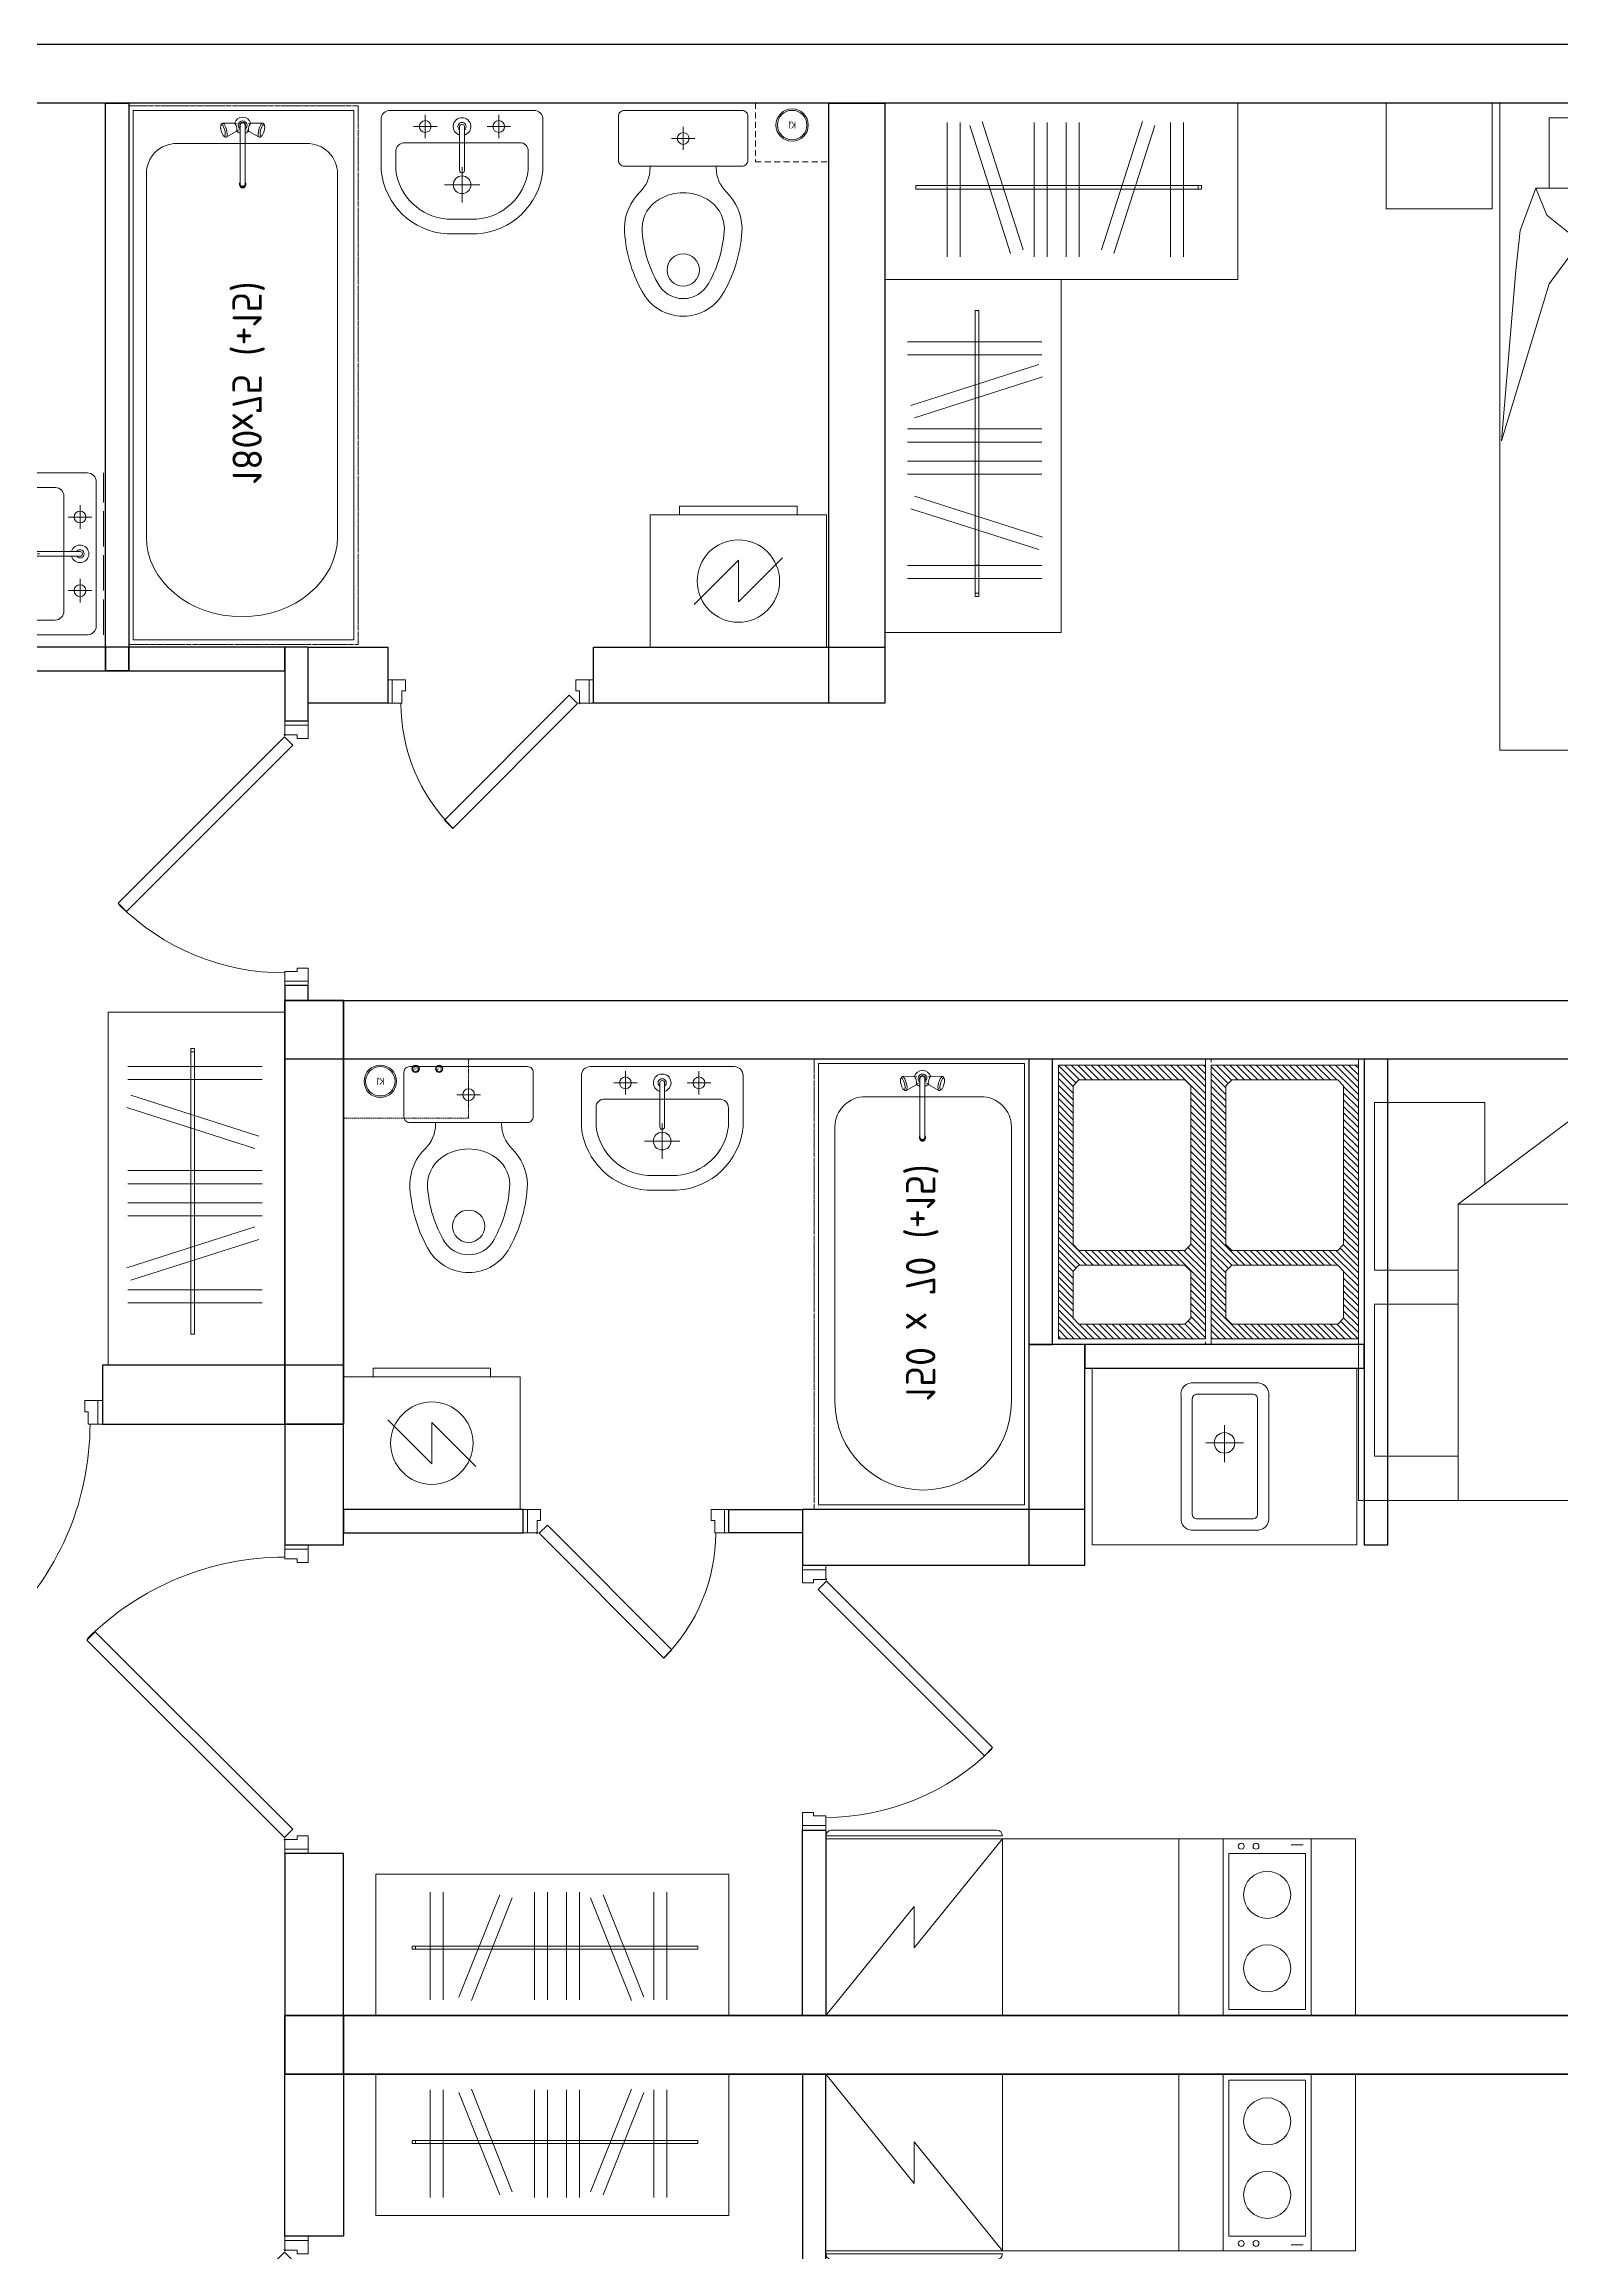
# Model space of a CAD drawing. Header units: millimetres. Extents: x 0 to 145404, y 0 to 194550.
# Drawn here: x 84907 to 90064, y 131543 to 139046 of the extents above; entities that cross this region are included whole.
import ezdxf
from ezdxf.enums import TextEntityAlignment as Align

# ---------------------------------------------------------------- set-up
doc = ezdxf.new("R2010")
doc.units = ezdxf.units.MM
for name, pattern in [('200_ШТРИХ', [320, 200, -120]), ('ACAD_ISO02W100', [15, 12, -3]), ('DASHED', [7, 5, -2, 0]), ('ГОСТ 2.303 5', [24, 20, -1.5, 1, -1.5])]:
    doc.linetypes.add(name, pattern=pattern)
for name, color, linetype, lineweight in [('АР - Вентблок', 36, 'Continuous', 9), ('АР - ВК', 126, 'Continuous', 13), ('АР - Двери', 126, 'Continuous', 9), ('АР - Монолит', 56, 'Continuous', 30), ('АР - Обор. - Холодильник', 42, 'Continuous', 9), ('АР - Оборуд', 252, 'Continuous', 0), ('АР - Перегородки 190', 54, 'Continuous', 30), ('АР - Перегородки 80', 32, 'Continuous', 30), ('АР - Сантехника', 150, 'Continuous', 9)]:
    doc.layers.add(name, color=color, linetype=linetype, lineweight=lineweight)
doc.layers.add('АР - мебель', color=7, linetype='Continuous', lineweight=9, true_color=0x787878)
doc.styles.add('GOST 2.304', font='CS_Gost2304.shx', dxfattribs={"oblique": 15})
doc.styles.add('GOST-2.304_Type-B', font='GOST Common.ttf')
doc.styles.add('ГОСТ 2.304', font='CS_Gost2304.shx')

# ---------------------------------------------------------------- blocks, each defined once
blk = doc.blocks.new('Квартира 2К 6450 тип 8 перекидная')
at = {"layer": 'АР - Монолит', "elevation": 0}
blk.add_lwpolyline([(-6550, -4690), (-6550, -4490), (7980, -4490), (7980, -4690)], close=True, dxfattribs=at)
blk = doc.blocks.new('V_Section_1')
blk.add_blockref('Квартира 2К 6450 тип 8 перекидная', (6950, -36960, 0))
blk = doc.blocks.new('Ш03 600х1200')
for p, q in [((0, 600), (-1200, 600)), ((-1200, 0), (-1200, 600)), ((0, 0), (0, 600)), ((-988.5, 66), (-988.5, 522.9)), ((-944.2, 66), (-944.2, 522.9)), ((-911.1, 76.8), (-772.2, 512)), ((-868.9, 63.3), (-730, 498.6)), ((-692.1, 66), (-692.1, 522.9)), ((-647.8, 66), (-647.8, 522.9)), ((-583, 66), (-583, 522.9)), ((-538.7, 66), (-538.7, 522.9)), ((-324.4, 63.3), (-463.3, 498.6)), ((-282.2, 76.8), (-421.1, 512)), ((-228.6, 66), (-228.6, 522.9)), ((-184.3, 66), (-184.3, 522.9)), ((-123, 293.3), (-1094.4, 293.3)), ((-1094.4, 293.3), (-1094.4, 280.4)), ((-1094.4, 280.4), (-123, 280.4)), ((-134.5, 293.3), (-228.9, 293.3)), ((-228.9, 293.3), (-228.9, 280.4)), ((-228.9, 280.4), (-134.5, 280.4)), ((-134.5, 280.4), (-134.5, 293.3)), ((-123, 280.4), (-123, 293.3)), ((0, 0), (-1200, 0))]:
    blk.add_line(p, q)
blk = doc.blocks.new('*U218')
at = {"ltscale": 100}
for p, q in [((-1035, 37.5), (-1035, -42.5)), ((-1002, 37.5), (-1035, 37.5)), ((-1002, -4.5), (-1002, 37.5)), ((-48, -4.5), (-48, 35.5)), ((-46, 37.5), (-15, 37.5)), ((-15, 37.5), (-15, -42.5)), ((-1035, -42.5), (-990, -42.5)), ((-990, -4.5), (-1002, -4.5)), ((-990, -42.5), (-990, -4.5)), ((-60, -42.5), (-60, -4.5)), ((-60, -4.5), (-48, -4.5)), ((-15, -42.5), (-60, -42.5))]:
    blk.add_line(p, q, dxfattribs=at)
for points in [[(-54.4, 38.9), (-82.7, 10.6), (-754, 682), (-725.8, 710.3)], [(-1035, -42.5), (-1050, -42.5), (-1050, 37.5), (-1035, 37.5)], [(-15, -42.5), (0, -42.5), (0, 37.5), (-15, 37.5)]]:
    blk.add_lwpolyline(points, close=True, dxfattribs=at)
blk.add_circle((-48, 37.5), 2, dxfattribs=at)
blk.add_arc((-57.9, 37.5), 950, 135.13505, 180, dxfattribs=at)
blk = doc.blocks.new('холодильник')
at = {"layer": 'АР - Обор. - Холодильник'}
for p, q in [((0, 300), (0, -300)), ((600, 300), (0, 300)), ((600, -300), (600, 300)), ((610, 300), (610, -300)), ((610, 300), (610, 300)), ((630, -280), (630, 280)), ((0, -300), (600, -300)), ((610, -300), (610, -300))]:
    blk.add_line(p, q, dxfattribs=at)
blk.add_lwpolyline([(600, 300), (229.3, 0), (370.7, 0), (0, -300)], dxfattribs=at)
for centre, start, end in [((610, 280), 0, 90), ((610, -280), 270, 0)]:
    blk.add_arc(centre, 20, start, end, dxfattribs=at)
blk = doc.blocks.new('П23_300х600')
for p, q in [((-150, 0), (-150, 600)), ((-150, 600), (150, 600)), ((130, 580), (-130, 580)), ((-130, 580), (-130, 50)), ((130, 50), (130, 580)), ((150, 600), (150, 0)), ((150, 0), (-150, 0)), ((-130, 50), (130, 50))]:
    blk.add_line(p, q)
at = {"ltscale": 5}
blk.add_line((-81.9, 20), (-121.9, 20), dxfattribs=at)
for centre in [(0, 440), (0, 190)]:
    blk.add_circle(centre, 80)
for centre in [(38.1, 25), (88.1, 25)]:
    blk.add_circle(centre, 10, dxfattribs=at)
blk = doc.blocks.new('Квартира 1С 3450 тип 9')
at = {"layer": 'АР - Монолит'}
for points in [[(0, 3650), (0, 3450), (-6750, 3450), (-6750, 3650)], [(-200, 3650), (-200, 2900), (0, 2900), (0, 3650)]]:
    blk.add_lwpolyline(points, close=True, dxfattribs=at)
at = {"layer": 'АР - Оборуд'}
for points in [[(-3640, 3450), (-3040, 3450), (-3040, 2850), (-3640, 2850)], [(-3040, 3450), (-2440, 3450), (-2440, 2850), (-3040, 2850)]]:
    blk.add_lwpolyline(points, close=True, dxfattribs=at)
at = {"layer": 'АР - Перегородки 80'}
blk.add_lwpolyline([(-1760, 2820), (-1840, 2820), (-1840, 3450), (-1760, 3450)], close=True, dxfattribs=at)
at = {"layer": 'АР - Двери', "xscale": -1, "rotation": 270}
blk.add_blockref('*U218', (-37.5, 2900), dxfattribs=at)
at = {"layer": 'АР - мебель', "xscale": -1, "yscale": 0.8, "rotation": 180}
blk.add_blockref('Ш03 600х1200', (-310, 3449.5), dxfattribs=at)
at = {"layer": 'АР - Оборуд'}
blk.add_blockref('П23_300х600', (-3340, 2850), dxfattribs=at)
at = {"layer": 'АР - Оборуд', "extrusion": (0, 0, -1), "zscale": -1, "rotation": 270}
blk.add_blockref('холодильник', (2140, 3450), dxfattribs=at)
blk = doc.blocks.new('*U213')
at = {"ltscale": 100}
for p, q in [((15, -37.5), (15, 42.5)), ((15, 42.5), (60, 42.5)), ((60, 4.5), (48, 4.5)), ((48, 4.5), (48, -35.5)), ((60, 42.5), (60, 4.5)), ((885, 42.5), (840, 42.5)), ((840, 42.5), (840, 4.5)), ((840, 4.5), (852, 4.5)), ((852, 4.5), (852, -37.5)), ((885, -37.5), (885, 42.5)), ((46, -37.5), (15, -37.5)), ((852, -37.5), (885, -37.5))]:
    blk.add_line(p, q, dxfattribs=at)
for points in [[(15, 42.5), (0, 42.5), (0, -37.5), (15, -37.5)], [(885, 42.5), (900, 42.5), (900, -37.5), (885, -37.5)], [(54.4, -38.9), (82.7, -10.6), (648, -575.9), (619.7, -604.2)]]:
    blk.add_lwpolyline(points, close=True, dxfattribs=at)
blk.add_circle((48, -37.5), 2, dxfattribs=at)
blk.add_arc((56.7, -37.5), 800, 315.13505, 0, dxfattribs=at)
blk = doc.blocks.new('*U209')
at = {"ltscale": 100}
for p, q in [((15, -37.5), (15, 42.5)), ((15, 42.5), (60, 42.5)), ((60, 4.5), (48, 4.5)), ((48, 4.5), (48, -35.5)), ((60, 42.5), (60, 4.5)), ((685, 42.5), (640, 42.5)), ((640, 42.5), (640, 4.5)), ((640, 4.5), (652, 4.5)), ((652, 4.5), (652, -37.5)), ((685, -37.5), (685, 42.5)), ((46, -37.5), (15, -37.5)), ((652, -37.5), (685, -37.5))]:
    blk.add_line(p, q, dxfattribs=at)
for points in [[(15, 42.5), (0, 42.5), (0, -37.5), (15, -37.5)], [(685, 42.5), (700, 42.5), (700, -37.5), (685, -37.5)], [(54.4, -38.9), (82.7, -10.6), (506.5, -434.5), (478.3, -462.8)]]:
    blk.add_lwpolyline(points, close=True, dxfattribs=at)
blk.add_circle((48, -37.5), 2, dxfattribs=at)
blk.add_arc((55, -37.5), 600, 315.13505, 0, dxfattribs=at)
blk = doc.blocks.new('КРТ28 1500х2000')
for p, q in [((0, 2000), (-1500, 2000)), ((-1500, 2000), (-1500, 0)), ((0, 0), (0, 2000)), ((-1352.9, 1944.6), (-1352.9, 1569.5)), ((-783.1, 1944.6), (-1352.9, 1944.6)), ((-783.1, 1660.8), (-783.1, 1944.6)), ((-150.3, 1944.6), (-667.7, 1944.6)), ((-667.7, 1944.6), (-667.7, 1660.8)), ((-150.3, 1660.8), (-150.3, 1944.6)), ((-1006.8, 1660.8), (-1500, 1003.2)), ((0, 1660.8), (-1006.8, 1660.8)), ((-1006.8, 1660.8), (-1006.8, 1003.2)), ((-1076.7, 1569.5), (-1352.9, 1569.5)), ((-1500, 1003.2), (-1006.8, 1003.2)), ((-1500, 0), (0, 0))]:
    blk.add_line(p, q)
blk = doc.blocks.new('Стояк ВК')
at = {"layer": 'АР - ВК', "color": 46, "linetype": 'DASHED'}
blk.add_lwpolyline([(0, 200), (425, 200), (425, 0), (0, 0)], close=True, dxfattribs=at)
at = {"layer": 'АР - ВК', "color": 1, "ltscale": 100}
for radius in [12.5, 10]:
    blk.add_circle((100, 167.5), radius, dxfattribs=at)
at = {"layer": 'АР - ВК', "color": 5, "ltscale": 100}
for radius in [12.5, 10]:
    blk.add_circle((180, 167.5), radius, dxfattribs=at)
at = {"layer": 'АР - ВК', "color": 46, "ltscale": 100}
for radius in [55, 50]:
    blk.add_circle((300, 125), radius, dxfattribs=at)
at = {"layer": 'АР - ВК', "color": 1, "ltscale": 100, "style": 'ГОСТ 2.304'}
blk.add_text('Т4', height=10, dxfattribs=at).set_placement((100, 167.5), align=Align.MIDDLE_CENTER)
at = {"layer": 'АР - ВК', "color": 5, "ltscale": 100, "style": 'ГОСТ 2.304'}
blk.add_text('В1', height=10, dxfattribs=at).set_placement((180, 167.5), align=Align.MIDDLE_CENTER)
at = {"layer": 'АР - ВК', "color": 46, "ltscale": 100, "style": 'ГОСТ 2.304'}
blk.add_text('К1', height=25, dxfattribs=at).set_placement((300, 125), align=Align.MIDDLE_CENTER)
blk = doc.blocks.new('Унитаз_700х440')
at = {"color": 0, "ltscale": 50}
for points in [[(195, -220), (45, -220, -0.414601), (25, -200), (25, 200, -0.414214), (45, 220), (195, 220, -0.414214), (215, 200), (215, -200, -0.414487)], [(327.1, 81.1, -0.261097), (424.4, 140, -0.11879), (612.3, 86.6, -0.608687), (612.3, -86.6, -0.11879), (424.4, -140, -0.261097), (327.1, -81.1, -0.27207)]]:
    blk.add_lwpolyline(points, format="xyb", close=True, dxfattribs=at)
blk.add_lwpolyline([(215, 112.3), (220.9, 112.3, 0.202167), (303, 147, -0.194798), (424.5, 200, -0.119349), (640.7, 139.4, -0.604544), (640.7, -139.4, -0.119349), (424.5, -200, -0.194798), (303, -147, 0.202167), (220.9, -112.3), (215, -112.3)], format="xyb", dxfattribs=at)
for points in [[(120.6, -40), (120.6, 40)], [(159.4, 0), (80.6, 0)]]:
    blk.add_lwpolyline(points, dxfattribs=at)
for centre, radius in [((120.6, 0), 20), ((567.6, 0), 55)]:
    blk.add_circle(centre, radius, dxfattribs=at)
at = {"layer": 'Defpoints', "linetype": 'ACAD_ISO02W100', "lineweight": -2, "ltscale": 10}
blk.add_lwpolyline([(0, -220), (0, 220)], dxfattribs=at)
blk = doc.blocks.new('Умывальник_550х420')
at = {"color": 0, "ltscale": 50}
for points in [[(55, -274.6), (230.3, -274.6, 0.365452), (445, -50.5), (445, 50.2, 0.368387), (228.9, 275.4), (55, 275.4, 0.412588), (25, 245.3), (25, -244.5, 0.412222)], [(163, -224.6), (228, -224.6, 0.357073), (395, -49.7), (395, 50.3, 0.35647), (228, 225.4), (165, 225.4, 0.411711), (135, 195.3), (135, -196.4, 0.420441)], [(80, 8.3), (230, 8.3, -1), (230, -7.7), (80, -7.7, -1)]]:
    blk.add_lwpolyline(points, format="xyb", close=True, dxfattribs=at)
for points in [[(80, 165.3), (80, 85.3)], [(120, 125.3), (40, 125.3)], [(338, 0.2), (218, 0.2)], [(278, 60.2), (278, -59.8)], [(120, -124.7), (40, -124.7)], [(80, -84.7), (80, -164.7)]]:
    blk.add_lwpolyline(points, dxfattribs=at)
for centre, radius in [((80, 125.3), 20), ((278, 0.2), 30), ((80, -124.7), 20)]:
    blk.add_circle(centre, radius, dxfattribs=at)
for radius, start, end in [(30, 15.46601, 344.53399), (14, 34.8499, 325.1501)]:
    blk.add_arc((80, 0.3), radius, start, end, dxfattribs=at)
at = {"layer": 'Defpoints', "linetype": 'ACAD_ISO02W100', "lineweight": -2, "ltscale": 10}
blk.add_lwpolyline([(0, 275.3), (0, -274.7)], dxfattribs=at)
at = {"layer": 'АР - Сантехника', "linetype": 'ACAD_ISO02W100', "ltscale": 10, "style": 'GOST 2.304', "width": 0.7}
blk.add_attdef('NAME', text='', height=250, dxfattribs=at).set_placement((278, 0.2, 0), align=Align.MIDDLE_CENTER)
blk = doc.blocks.new('Стиральная_машинка_600х450')
at = {"color": 0, "linetype": 'ByBlock', "lineweight": -2, "ltscale": 50}
for points in [[(40, -40), (40, -640), (490, -640), (490, -40)], [(520, -540), (490, -540), (490, -140), (520, -140)]]:
    blk.add_lwpolyline(points, close=True, dxfattribs=at)
blk.add_lwpolyline([(344.3, -490), (194.3, -340), (335.7, -340), (185.7, -190)], dxfattribs=at)
blk.add_circle((265, -340), 140, dxfattribs=at)
blk = doc.blocks.new('мойка 400')
at = {"ltscale": 10}
for p, q in [((-317.2, -50.4), (-96, -50.4)), ((-350.2, -517.4), (-350.2, -83.4)), ((-311.8, -102.9), (-311.8, -498)), ((-104.7, -88.8), (-297.8, -88.8)), ((-90.6, -498), (-90.6, -102.9)), ((-52.2, -94.2), (-52.2, -517.4)), ((-200.1, -319.1), (-200.1, -194)), ((-264.4, -254), (-136.9, -254)), ((-297.8, -512.1), (-106.7, -512.1)), ((-96, -550.4), (-317.2, -550.4))]:
    blk.add_line(p, q, dxfattribs=at)
blk.add_circle((-200.1, -254), 35, dxfattribs=at)
for centre, radius, start, end in [((-311.8, -88.8), 38.8, 82.01368, 187.98632), ((-90.6, -88.8), 38.8, 352.01368, 97.98632), ((-296.8, -103.9), 15.1, 86.18902, 183.81098), ((-105.7, -103.9), 15.1, 356.18902, 93.81098), ((-311.8, -512.1), 38.8, 172.01368, 277.98632), ((-296.8, -497), 15.1, 176.18902, 273.81098), ((-105.7, -497), 15.1, 266.18902, 3.81098), ((-90.6, -512.1), 38.8, 262.01368, 352.01368)]:
    blk.add_arc(centre, radius, start, end, dxfattribs=at)
blk = doc.blocks.new('Вентблок 930 х 500')
at = {"layer": 'АР - Вентблок', "lineweight": 5}
h = blk.add_hatch(dxfattribs=at)
h.set_pattern_fill('ANSI31', color=256, scale=5)
h.set_pattern_definition([(45, (-3927587.913, -709139.574), (-11.22532015, 11.22532015), [])])
h.paths.add_polyline_path([(-20, 950), (-520, 950), (-520, 20), (-20, 20)])
h.paths.add_polyline_path([(-450, 700), (-470, 720), (-470, 880), (-450, 900), (-90, 900), (-70, 880), (-70, 720), (-90, 700)], flags=16)
h.paths.add_polyline_path([(-90, 650), (-70, 630), (-70, 90), (-90, 70), (-450, 70), (-470, 90), (-470, 630), (-450, 650)], flags=16)
at = {"layer": 'АР - Вентблок', "linetype": '200_ШТРИХ', "lineweight": 5, "ltscale": 0.1}
blk.add_lwpolyline([(-540, 0), (-540, 970), (0, 970), (0, 0)], close=True, dxfattribs=at)
at = {"layer": 'АР - Вентблок', "linetype": 'ByBlock'}
for points in [[(-520, 20), (-520, 950), (-20, 950), (-20, 20)], [(-470, 720), (-470, 880), (-450, 900), (-90, 900), (-70, 880), (-70, 720), (-90, 700), (-450, 700)], [(-470, 90), (-470, 630), (-450, 650), (-90, 650), (-70, 630), (-70, 90), (-90, 70), (-450, 70)]]:
    blk.add_lwpolyline(points, close=True, dxfattribs=at)
blk = doc.blocks.new('Ванна 150х70 (+15)')
at = {"layer": 'АР - Сантехника'}
for p, q in [((15, 15), (15, 1515)), ((15, 1515), (715, 1515)), ((715, 1515), (715, 15)), ((715, 1515), (715, 1515)), ((287.1, 1461.1), (286.9, 1456.5)), ((286.9, 1456.5), (287.5, 1450.9)), ((288.1, 1464.3), (287.1, 1461.1)), ((287.5, 1450.9), (288.8, 1444.8)), ((291, 1470), (288.1, 1464.3)), ((289.6, 1465.8), (288.1, 1464.3)), ((288.8, 1444.8), (290.7, 1438.9)), ((291.7, 1465.3), (289.6, 1465.8)), ((290.7, 1438.9), (293, 1433.8)), ((292.9, 1471.8), (291, 1470)), ((294.1, 1463), (291.7, 1465.3)), ((332.3, 1472), (292.9, 1471.8)), ((295.6, 1471.2), (292.9, 1471.8)), ((293, 1433.8), (295.5, 1429.9)), ((296.6, 1459.1), (294.1, 1463)), ((295.5, 1429.9), (297.9, 1427.6)), ((298.6, 1468.4), (295.6, 1471.2)), ((298.9, 1453.9), (296.6, 1459.1)), ((297.9, 1427.6), (300, 1427.1)), ((303.3, 1424.1), (297.9, 1427.6)), ((301.6, 1463.5), (298.6, 1468.4)), ((300.8, 1448), (298.9, 1453.9)), ((300, 1427.1), (301.6, 1428.6)), ((302.1, 1442), (300.8, 1448)), ((304.5, 1457), (301.6, 1463.5)), ((301.6, 1428.6), (302.5, 1431.7)), ((302.7, 1436.4), (302.1, 1442)), ((302.5, 1431.7), (302.7, 1436.4)), ((306.9, 1449.7), (304.5, 1457)), ((340, 1443), (305.9, 1423.5)), ((308.5, 1442.1), (306.9, 1449.7)), ((307.9, 1425.3), (309, 1429.3)), ((309.3, 1435.1), (308.5, 1442.1)), ((309, 1429.3), (309.3, 1435.1)), ((333.8, 1471.7), (332.3, 1472)), ((335.6, 1469.9), (333.8, 1471.7)), ((337.5, 1467), (335.6, 1469.9)), ((343.2, 1471.8), (335.7, 1469.8)), ((339.2, 1463.1), (337.5, 1467)), ((340.6, 1458.7), (339.2, 1463.1)), ((340, 1443), (341.2, 1444.1)), ((341.6, 1454.2), (340.6, 1458.7)), ((341.2, 1444.1), (341.9, 1446.5)), ((342.1, 1450), (341.6, 1454.2)), ((341.9, 1446.5), (342.1, 1450)), ((349.4, 1448.6), (341.9, 1446.6)), ((353.2, 1437.8), (353.4, 1437.7)), ((353.4, 1464.4), (353.4, 1264.3)), ((370.4, 1464.4), (370.4, 1264.3)), ((370.4, 1437.7), (370.5, 1437.8)), ((374.4, 1448.6), (381.8, 1446.6)), ((380.6, 1471.8), (388, 1469.8)), ((382.1, 1454.2), (381.7, 1450)), ((381.7, 1450), (381.8, 1446.5)), ((381.8, 1446.5), (382.5, 1444.1)), ((383.1, 1458.7), (382.1, 1454.2)), ((382.5, 1444.1), (383.7, 1443)), ((384.5, 1463.1), (383.1, 1458.7)), ((383.7, 1443), (417.9, 1423.5)), ((386.3, 1467), (384.5, 1463.1)), ((388.1, 1469.9), (386.3, 1467)), ((389.9, 1471.7), (388.1, 1469.9)), ((391.5, 1472), (389.9, 1471.7)), ((391.5, 1472), (430.8, 1471.8)), ((415.3, 1442.1), (414.5, 1435.1)), ((414.5, 1435.1), (414.7, 1429.3)), ((414.7, 1429.3), (415.9, 1425.3)), ((416.9, 1449.7), (415.3, 1442.1)), ((419.3, 1457), (416.9, 1449.7)), ((422.1, 1463.5), (419.3, 1457)), ((420.5, 1424.1), (425.9, 1427.6)), ((421.7, 1442), (421.1, 1436.4)), ((421.1, 1436.4), (421.2, 1431.7)), ((421.2, 1431.7), (422.2, 1428.6)), ((423, 1448), (421.7, 1442)), ((425.2, 1468.4), (422.1, 1463.5)), ((422.2, 1428.6), (423.8, 1427.1)), ((424.9, 1453.9), (423, 1448)), ((423.8, 1427.1), (425.9, 1427.6)), ((427.2, 1459.1), (424.9, 1453.9)), ((428.2, 1471.2), (425.2, 1468.4)), ((425.9, 1427.6), (428.3, 1429.9)), ((429.6, 1463), (427.2, 1459.1)), ((430.8, 1471.8), (428.2, 1471.2)), ((428.3, 1429.9), (430.7, 1433.8)), ((432, 1465.3), (429.6, 1463)), ((430.7, 1433.8), (433, 1438.9)), ((432.8, 1470), (430.8, 1471.8)), ((434.1, 1465.8), (432, 1465.3)), ((432.8, 1470), (435.7, 1464.3)), ((433, 1438.9), (434.9, 1444.8)), ((435.7, 1464.3), (434.1, 1465.8)), ((434.9, 1444.8), (436.2, 1450.9)), ((436.6, 1461.1), (435.7, 1464.3)), ((436.2, 1450.9), (436.8, 1456.5)), ((436.8, 1456.5), (436.6, 1461.1)), ((558.2, 1402.4), (161.2, 1402.4)), ((303.3, 1424.1), (305.9, 1423.5)), ((305.9, 1423.5), (307.9, 1425.3)), ((415.9, 1425.3), (417.9, 1423.5)), ((417.9, 1423.5), (420.5, 1424.1)), ((59.4, 365.8), (59.4, 1299.9)), ((659.4, 1299.9), (659.4, 365.8)), ((715, 15), (15, 15)), ((15, 15), (15, 15))]:
    blk.add_line(p, q, dxfattribs=at)
at = {"layer": 'АР - Сантехника', "linetype": 'ГОСТ 2.303 5'}
blk.add_lwpolyline([(0, 1530), (730, 1530), (730, 0), (0, 0)], close=True, dxfattribs=at)
at = {"layer": 'АР - Сантехника'}
for points in [[(353.4, 1269.8), (352.6, 1268.7), (352, 1267.5), (351.6, 1266.2), (351.4, 1264.9), (351.4, 1263.6), (351.6, 1262.3), (352.1, 1261), (352.7, 1259.8), (353.5, 1258.7), (354.5, 1257.7), (355.6, 1256.9), (356.9, 1256.2), (358.2, 1255.6), (359.7, 1255.2), (361.1, 1255.1), (362.6, 1255.1), (364.1, 1255.2), (365.5, 1255.6), (366.9, 1256.2), (368.1, 1256.9), (369.3, 1257.7), (370.2, 1258.7), (371.1, 1259.8), (371.7, 1261), (372.1, 1262.3), (372.3, 1263.6), (372.4, 1264.9), (372.2, 1266.2), (371.8, 1267.5), (371.2, 1268.7), (370.4, 1269.8)], [(353.4, 1264.3), (353.5, 1263.1), (353.8, 1262), (354.3, 1260.9), (355, 1259.9), (355.9, 1259), (356.9, 1258.2), (358, 1257.6), (359.3, 1257.2), (360.5, 1256.9), (361.9, 1256.8), (363.2, 1256.9), (364.5, 1257.2), (365.7, 1257.6), (366.9, 1258.2), (367.9, 1259), (368.8, 1259.9), (369.5, 1260.9), (370, 1262), (370.3, 1263.1), (370.4, 1264.3)], [(353.4, 1258.9), (353.5, 1257.7), (353.8, 1256.5), (354.3, 1255.4), (355, 1254.4), (355.9, 1253.5), (356.9, 1252.7), (358, 1252.1), (359.3, 1251.7), (360.5, 1251.4), (361.9, 1251.3), (363.2, 1251.4), (364.5, 1251.7), (365.7, 1252.1), (366.9, 1252.7), (367.9, 1253.5), (368.8, 1254.4), (369.5, 1255.4), (370, 1256.5), (370.3, 1257.7), (370.4, 1258.9)]]:
    blk.add_lwpolyline(points, dxfattribs=at)
for centre, radius, start, end in [((361.9, 1464.4), 28, 13.41646, 166.58354), ((361.9, 1464.4), 28, 223.41646, 252.32776), ((361.9, 1464.4), 15, 304.51811, 235.48189), ((361.9, 1464.4), 10, 328.21167, 211.78833), ((361.9, 1464.4), 8.5, 0, 180), ((361.9, 1464.4), 28, 287.67224, 316.58354), ((161.9, 1299.9), 102.5, 89.24097, 180), ((556.9, 1299.9), 102.5, 0, 90.75903), ((359.4, 365.8), 300, 180, 0)]:
    blk.add_arc(centre, radius, start, end, dxfattribs=at)
at = {"layer": 'АР - Сантехника', "linetype": 'Continuous', "style": 'GOST-2.304_Type-B'}
blk.add_text('150 х 70 (+15)', height=100, rotation=90, dxfattribs=at).set_placement((368, 771.5), align=Align.MIDDLE_CENTER)
blk = doc.blocks.new('Квартира 1С 3450 тип 9-1')
at = {"layer": 'АР - Монолит'}
for points in [[(0, 3450), (0, 3650), (-6750, 3650), (-6750, 3450)], [(-200, 1800), (-200, 3650), (0, 3650), (0, 1800)], [(-200, 0), (-200, 750), (0, 750), (0, 0)], [(0, 0), (0, 200), (-6750, 200), (-6750, 0)]]:
    blk.add_lwpolyline(points, close=True, dxfattribs=at)
at = {"layer": 'АР - Оборуд'}
for points in [[(-3645, 1800), (-2745, 1800), (-2745, 2400), (-3645, 2400)], [(-3640, 200), (-3040, 200), (-3040, 800), (-3640, 800)], [(-3040, 200), (-2440, 200), (-2440, 800), (-3040, 800)]]:
    blk.add_lwpolyline(points, close=True, dxfattribs=at)
at = {"layer": 'АР - Перегородки 190'}
for points in [[(-2530, 1730), (-2720, 1730), (-2720, 2480), (-2530, 2480)], [(-2720, 1730), (-2720, 1920), (-1760, 1920), (-1760, 1730)]]:
    blk.add_lwpolyline(points, close=True, dxfattribs=at)
at = {"layer": 'АР - Перегородки 80'}
for points in [[(-3750, 3450), (-3670, 3450), (-3670, 1800), (-3750, 1800)], [(-2610, 3450), (-2530, 3450), (-2530, 2480), (-2610, 2480)], [(-3670, 2400), (-3670, 2480), (-2720, 2480), (-2720, 2400)], [(-1510, 1840), (-1510, 1920), (-1760, 1920), (-1760, 1840)], [(-810, 1840), (-810, 1920), (-200, 1920), (-200, 1840)], [(-1760, 830), (-1840, 830), (-1840, 200), (-1760, 200)]]:
    blk.add_lwpolyline(points, close=True, dxfattribs=at)
at = {"rotation": 180}
for p in [(-3670, 3450), (-3150, 3450)]:
    blk.add_blockref('Вентблок 930 х 500', p, dxfattribs=at)
blk.add_blockref('Ванна 150х70 (+15)', (-2530, 1920))
at = {"layer": 'АР - ВК'}
blk.add_blockref('Стояк ВК', (-625, 3250), dxfattribs=at)
at = {"layer": 'АР - Двери', "xscale": -1}
blk.add_blockref('*U209', (-810, 1877.5), dxfattribs=at)
at = {"layer": 'АР - Двери', "rotation": 270}
for name, p in [('*U213', (-1802.5, 1730)), ('*U218', (-37.5, 750))]:
    blk.add_blockref(name, p, dxfattribs=at)
at = {"layer": 'АР - мебель', "rotation": 270}
blk.add_blockref('КРТ28 1500х2000', (-5650, 1950), dxfattribs=at)
at = {"layer": 'АР - мебель', "yscale": 0.8}
blk.add_blockref('Ш03 600х1200', (-310, 200.5), dxfattribs=at)
at = {"layer": 'АР - Оборуд'}
blk.add_blockref('мойка 400', (-2994.9, 2400), dxfattribs=at)
at = {"layer": 'АР - Оборуд', "extrusion": (0, 0, -1), "xscale": -1, "zscale": -1, "rotation": 270}
blk.add_blockref('холодильник', (2140, 200), dxfattribs=at)
at = {"layer": 'АР - Оборуд', "xscale": -1, "rotation": 180}
blk.add_blockref('П23_300х600', (-3340, 800), dxfattribs=at)
at = {"layer": 'АР - Сантехника', "xscale": -1, "rotation": 90}
for name, p in [('Умывальник_550х420', (-1282.9, 3449.7)), ('Унитаз_700х440', (-625, 3450))]:
    blk.add_blockref(name, p, dxfattribs=at)
at = {"layer": 'АР - Сантехника', "rotation": 90.00000000000001}
blk.add_blockref('Стиральная_машинка_600х450', (-840, 1880), dxfattribs=at)
blk = doc.blocks.new('КРТ37_1550х2200')
for points in [[(-1161.7, -360), (-1161.7, 0), (-801.7, 0)], [(-1161.7, -360), (-801.7, -360), (-801.7, 0)], [(775, 0), (-775, 0)], [(-775, -2200), (-775, 0)], [(775, -2200), (775, 0)], [(1161.7, -360), (1161.7, 0), (801.7, 0)], [(1161.7, -360), (801.7, -360), (801.7, 0)], [(-607.3, -290), (-607.3, -50.8), (-176.2, -50.8), (-176.2, -290)], [(595.7, -290), (595.7, -50.8), (164.6, -50.8), (164.6, -290)], [(-653.1, -290), (775, -290)], [(775, -2200), (-775, -2200)]]:
    blk.add_lwpolyline(points)
blk.add_lwpolyline([(-770.3, -1148.4), (-721, -569.7), (-705.9, -433.6), (-653.1, -290), (-615.3, -380.7), (-502, -471.4), (-607.7, -615)], close=True)
blk = doc.blocks.new('*U93')
at = {"ltscale": 100}
for p, q in [((-1035, 37.5), (-1035, -42.5)), ((-1002, 37.5), (-1035, 37.5)), ((-1002, -4.5), (-1002, 37.5)), ((-48, -4.5), (-48, 35.5)), ((-46, 37.5), (-15, 37.5)), ((-15, 37.5), (-15, -42.5)), ((-1035, -42.5), (-990, -42.5)), ((-990, -4.5), (-1002, -4.5)), ((-990, -42.5), (-990, -4.5)), ((-60, -42.5), (-60, -4.5)), ((-60, -4.5), (-48, -4.5)), ((-15, -42.5), (-60, -42.5))]:
    blk.add_line(p, q, dxfattribs=at)
for points in [[(-54.4, 38.9), (-82.7, 10.6), (-754, 682), (-725.8, 710.3)], [(-1035, -42.5), (-1050, -42.5), (-1050, 37.5), (-1035, 37.5)], [(-15, -42.5), (0, -42.5), (0, 37.5), (-15, 37.5)]]:
    blk.add_lwpolyline(points, close=True, dxfattribs=at)
blk.add_circle((-48, 37.5), 2, dxfattribs=at)
blk.add_arc((-57.9, 37.5), 950, 135.13505, 180, dxfattribs=at)
blk = doc.blocks.new('*U73')
at = {"ltscale": 100}
for p, q in [((-885, -37.5), (-885, 42.5)), ((-885, 42.5), (-840, 42.5)), ((-840, 4.5), (-852, 4.5)), ((-852, 4.5), (-852, -37.5)), ((-840, 42.5), (-840, 4.5)), ((-15, 42.5), (-60, 42.5)), ((-60, 42.5), (-60, 4.5)), ((-60, 4.5), (-48, 4.5)), ((-48, 4.5), (-48, -35.5)), ((-15, -37.5), (-15, 42.5)), ((-852, -37.5), (-885, -37.5)), ((-46, -37.5), (-15, -37.5))]:
    blk.add_line(p, q, dxfattribs=at)
for points in [[(-885, 42.5), (-900, 42.5), (-900, -37.5), (-885, -37.5)], [(-15, 42.5), (0, 42.5), (0, -37.5), (-15, -37.5)], [(-54.4, -38.9), (-82.7, -10.6), (-648, -575.9), (-619.7, -604.2)]]:
    blk.add_lwpolyline(points, close=True, dxfattribs=at)
blk.add_circle((-48, -37.5), 2, dxfattribs=at)
blk.add_arc((-56.7, -37.5), 800, 180, 224.86495, dxfattribs=at)
blk = doc.blocks.new('Стояк ВК дополнительный')
at = {"layer": 'АР - ВК', "linetype": '200_ШТРИХ', "lineweight": 5, "ltscale": 0.1}
blk.add_lwpolyline([(0, -250), (0, 0), (200, 0), (200, -250)], close=True, dxfattribs=at)
at = {"layer": 'АР - ВК', "color": 46, "ltscale": 100}
for radius in [55, 50]:
    blk.add_circle((75, -125), radius, dxfattribs=at)
at = {"layer": 'АР - ВК', "color": 46, "ltscale": 100, "style": 'ГОСТ 2.304'}
blk.add_text('К1', height=25, rotation=90, dxfattribs=at).set_placement((75, -125), align=Align.MIDDLE_CENTER)
blk = doc.blocks.new('*U63')
at = {"ltscale": 100}
for p, q in [((-685, -37.5), (-685, 42.5)), ((-685, 42.5), (-640, 42.5)), ((-640, 4.5), (-652, 4.5)), ((-652, 4.5), (-652, -37.5)), ((-640, 42.5), (-640, 4.5)), ((-15, 42.5), (-60, 42.5)), ((-60, 42.5), (-60, 4.5)), ((-60, 4.5), (-48, 4.5)), ((-48, 4.5), (-48, -35.5)), ((-15, -37.5), (-15, 42.5)), ((-652, -37.5), (-685, -37.5)), ((-46, -37.5), (-15, -37.5))]:
    blk.add_line(p, q, dxfattribs=at)
for points in [[(-685, 42.5), (-700, 42.5), (-700, -37.5), (-685, -37.5)], [(-15, 42.5), (0, 42.5), (0, -37.5), (-15, -37.5)], [(-54.4, -38.9), (-82.7, -10.6), (-506.5, -434.5), (-478.3, -462.8)]]:
    blk.add_lwpolyline(points, close=True, dxfattribs=at)
blk.add_circle((-48, -37.5), 2, dxfattribs=at)
blk.add_arc((-55, -37.5), 600, 180, 224.86495, dxfattribs=at)
blk = doc.blocks.new('Ванна 180х75 (+15)')
at = {"layer": 'АР - Сантехника'}
for p, q in [((765, 1815), (15, 1815)), ((15, 1815), (15, 15)), ((765, 15), (765, 1815)), ((318.2, 1756.5), (318.4, 1761.1)), ((318.8, 1750.9), (318.2, 1756.5)), ((318.4, 1761.1), (319.3, 1764.3)), ((320.1, 1744.8), (318.8, 1750.9)), ((322.2, 1770), (319.3, 1764.3)), ((319.3, 1764.3), (320.9, 1765.8)), ((322, 1738.9), (320.1, 1744.8)), ((320.9, 1765.8), (323, 1765.3)), ((324.3, 1733.8), (322, 1738.9)), ((322.2, 1770), (324.2, 1771.8)), ((323, 1765.3), (325.4, 1763)), ((363.5, 1772), (324.2, 1771.8)), ((324.2, 1771.8), (326.8, 1771.2)), ((326.7, 1729.9), (324.3, 1733.8)), ((325.4, 1763), (327.8, 1759.1)), ((329.1, 1727.6), (326.7, 1729.9)), ((326.8, 1771.2), (329.8, 1768.4)), ((327.8, 1759.1), (330.1, 1753.9)), ((331.2, 1727.1), (329.1, 1727.6)), ((334.5, 1724.1), (329.1, 1727.6)), ((329.8, 1768.4), (332.9, 1763.5)), ((330.1, 1753.9), (332, 1748)), ((332.8, 1728.6), (331.2, 1727.1)), ((332, 1748), (333.3, 1742)), ((333.8, 1731.7), (332.8, 1728.6)), ((332.9, 1763.5), (335.7, 1757)), ((333.3, 1742), (333.9, 1736.4)), ((333.9, 1736.4), (333.8, 1731.7)), ((335.7, 1757), (338.1, 1749.7)), ((371.3, 1743), (337.1, 1723.5)), ((338.1, 1749.7), (339.7, 1742.1)), ((340.3, 1729.3), (339.1, 1725.3)), ((339.7, 1742.1), (340.5, 1735.1)), ((340.5, 1735.1), (340.3, 1729.3)), ((363.5, 1772), (365.1, 1771.7)), ((365.1, 1771.7), (366.9, 1769.9)), ((366.9, 1769.9), (368.7, 1767)), ((374.4, 1771.8), (367, 1769.8)), ((368.7, 1767), (370.5, 1763.1)), ((370.5, 1763.1), (371.9, 1758.7)), ((372.5, 1744.1), (371.3, 1743)), ((371.9, 1758.7), (372.9, 1754.2)), ((373.2, 1746.5), (372.5, 1744.1)), ((372.9, 1754.2), (373.3, 1750)), ((373.3, 1750), (373.2, 1746.5)), ((380.6, 1748.6), (373.2, 1746.6)), ((384.6, 1737.7), (384.5, 1737.8)), ((384.6, 1764.4), (384.6, 1564.3)), ((401.6, 1764.4), (401.6, 1564.3)), ((401.8, 1737.8), (401.6, 1737.7)), ((405.6, 1748.6), (413.1, 1746.6)), ((411.8, 1771.8), (419.3, 1769.8)), ((412.9, 1750), (413.4, 1754.2)), ((413.1, 1746.5), (412.9, 1750)), ((413.8, 1744.1), (413.1, 1746.5)), ((413.4, 1754.2), (414.4, 1758.7)), ((415, 1743), (413.8, 1744.1)), ((414.4, 1758.7), (415.8, 1763.1)), ((415, 1743), (449.1, 1723.5)), ((415.8, 1763.1), (417.5, 1767)), ((417.5, 1767), (419.4, 1769.9)), ((419.4, 1769.9), (421.2, 1771.7)), ((421.2, 1771.7), (422.7, 1772)), ((422.7, 1772), (462.1, 1771.8)), ((445.7, 1735.1), (446.5, 1742.1)), ((446, 1729.3), (445.7, 1735.1)), ((447.1, 1725.3), (446, 1729.3)), ((446.5, 1742.1), (448.1, 1749.7)), ((448.1, 1749.7), (450.5, 1757)), ((450.5, 1757), (453.4, 1763.5)), ((451.7, 1724.1), (457.1, 1727.6)), ((452.3, 1736.4), (452.9, 1742)), ((452.5, 1731.7), (452.3, 1736.4)), ((453.4, 1728.6), (452.5, 1731.7)), ((452.9, 1742), (454.2, 1748)), ((453.4, 1763.5), (456.4, 1768.4)), ((455, 1727.1), (453.4, 1728.6)), ((454.2, 1748), (456.1, 1753.9)), ((457.1, 1727.6), (455, 1727.1)), ((456.1, 1753.9), (458.4, 1759.1)), ((456.4, 1768.4), (459.4, 1771.2)), ((459.5, 1729.9), (457.1, 1727.6)), ((458.4, 1759.1), (460.9, 1763)), ((459.4, 1771.2), (462.1, 1771.8)), ((462, 1733.8), (459.5, 1729.9)), ((460.9, 1763), (463.3, 1765.3)), ((464.3, 1738.9), (462, 1733.8)), ((462.1, 1771.8), (464, 1770)), ((463.3, 1765.3), (465.4, 1765.8)), ((464, 1770), (466.9, 1764.3)), ((466.2, 1744.8), (464.3, 1738.9)), ((465.4, 1765.8), (466.9, 1764.3)), ((467.5, 1750.9), (466.2, 1744.8)), ((466.9, 1764.3), (467.9, 1761.1)), ((468.1, 1756.5), (467.5, 1750.9)), ((467.9, 1761.1), (468.1, 1756.5)), ((174.5, 1702.4), (618.9, 1702.4)), ((337.1, 1723.5), (334.5, 1724.1)), ((339.1, 1725.3), (337.1, 1723.5)), ((449.1, 1723.5), (447.1, 1725.3)), ((451.7, 1724.1), (449.1, 1723.5)), ((70.6, 1599.9), (70.6, 365.8)), ((720.6, 365.8), (720.6, 1599.9)), ((15, 15), (765, 15))]:
    blk.add_line(p, q, dxfattribs=at)
at = {"layer": 'АР - Сантехника', "linetype": 'ГОСТ 2.303 5'}
blk.add_lwpolyline([(780, 0), (0, 0), (0, 1830), (780, 1830)], close=True, dxfattribs=at)
at = {"layer": 'АР - Сантехника'}
for points in [[(401.6, 1569.8), (402.4, 1568.7), (403, 1567.5), (403.4, 1566.2), (403.6, 1564.9), (403.6, 1563.6), (403.4, 1562.3), (402.9, 1561), (402.3, 1559.8), (401.5, 1558.7), (400.5, 1557.7), (399.4, 1556.9), (398.1, 1556.2), (396.8, 1555.6), (395.3, 1555.2), (393.9, 1555.1), (392.4, 1555.1), (390.9, 1555.2), (389.5, 1555.6), (388.1, 1556.2), (386.9, 1556.9), (385.7, 1557.7), (384.8, 1558.7), (383.9, 1559.8), (383.3, 1561), (382.9, 1562.3), (382.7, 1563.6), (382.6, 1564.9), (382.8, 1566.2), (383.2, 1567.5), (383.8, 1568.7), (384.6, 1569.8)], [(401.6, 1564.3), (401.5, 1563.1), (401.2, 1562), (400.7, 1560.9), (400, 1559.9), (399.1, 1559), (398.1, 1558.2), (397, 1557.6), (395.7, 1557.2), (394.5, 1556.9), (393.1, 1556.8), (391.8, 1556.9), (390.5, 1557.2), (389.3, 1557.6), (388.1, 1558.2), (387.1, 1559), (386.2, 1559.9), (385.5, 1560.9), (385, 1562), (384.7, 1563.1), (384.6, 1564.3)], [(401.6, 1558.9), (401.5, 1557.7), (401.2, 1556.5), (400.7, 1555.4), (400, 1554.4), (399.1, 1553.5), (398.1, 1552.7), (397, 1552.1), (395.7, 1551.7), (394.5, 1551.4), (393.1, 1551.3), (391.8, 1551.4), (390.5, 1551.7), (389.3, 1552.1), (388.1, 1552.7), (387.1, 1553.5), (386.2, 1554.4), (385.5, 1555.4), (385, 1556.5), (384.7, 1557.7), (384.6, 1558.9)]]:
    blk.add_lwpolyline(points, dxfattribs=at)
for centre, radius, start, end in [((393.1, 1764.4), 28, 13.41646, 166.58354), ((393.1, 1764.4), 28, 223.41646, 252.32776), ((393.1, 1764.4), 15, 304.51811, 235.48189), ((393.1, 1764.4), 10, 328.21167, 211.78833), ((393.1, 1764.4), 8.5, 0, 180), ((393.1, 1764.4), 28, 287.67224, 316.58354), ((173.1, 1599.9), 102.5, 89.24097, 180), ((618.1, 1599.9), 102.5, 0, 90.75903)]:
    blk.add_arc(centre, radius, start, end, dxfattribs=at)
blk.add_ellipse((395.6, 365.8), major_axis=(325, 0), ratio=0.835998, start_param=3.141593, end_param=6.283185, dxfattribs=at)
at = {"layer": 'АР - Сантехника', "linetype": 'Continuous', "style": 'GOST-2.304_Type-B'}
blk.add_text('180х75 (+15)', height=100, rotation=90, dxfattribs=at).set_placement((378.1, 889.4), align=Align.MIDDLE_CENTER)
blk = doc.blocks.new('Квартира 2К 6450 тип 8-1 перекидная')
at = {"layer": 'АР - Монолит', "elevation": 0}
for points in [[(-8550, 7500), (-8550, 7300), (5980, 7300), (5980, 7500)], [(-8550, 4250), (-8550, 4050), (-1800, 4050), (-1800, 4250)], [(-1800, 4250), (-2000, 4250), (-2000, 2810), (-1800, 2810)], [(-1800, 4250), (-2000, 4250), (-2000, 2810), (-1800, 2810)], [(-1180, 3010), (-1180, 2810), (-2000, 2810), (-2000, 3010)]]:
    blk.add_lwpolyline(points, close=True, dxfattribs=at)
at = {"layer": 'АР - Перегородки 190', "elevation": 0}
for points in [[(-3840, 5260), (-3650, 5260), (-3650, 7300), (-3840, 7300)], [(-2850, 5260), (-2850, 5450), (-3840, 5450), (-3840, 5260)], [(-1880, 5260), (-1880, 5450), (-2150, 5450), (-2150, 5260)]]:
    blk.add_lwpolyline(points, close=True, dxfattribs=at)
at = {"layer": 'АР - Перегородки 80', "elevation": 0}
for points in [[(-1270, 5370), (-1190, 5370), (-1190, 7300), (-1270, 7300)], [(-1880, 5450), (-1800, 5450), (-1800, 5200), (-1880, 5200)], [(-1800, 5370), (-1800, 5450), (-1190, 5450), (-1190, 5370)], [(-1270, 5370), (-1270, 5450), (-790, 5450), (-790, 5370)], [(-1880, 4300), (-1800, 4300), (-1800, 4250), (-1880, 4250)]]:
    blk.add_lwpolyline(points, close=True, dxfattribs=at)
at = {"rotation": 269.9999999977546}
blk.add_blockref('Стояк ВК дополнительный', (-3400, 7300, 0), dxfattribs=at)
blk.add_blockref('Ванна 180х75 (+15)', (-2050, 5460, 0))
at = {"layer": 'АР - Двери', "xscale": -1}
for name, p, rotation in [('*U63', (-2850, 5297.5, 0), 359.9999999977546), ('*U93', (-130, 2847.5, 0), 180)]:
    blk.add_blockref(name, p, dxfattribs=dict(at, rotation=rotation))
at = {"layer": 'АР - Двери', "rotation": 89.99999999775453}
blk.add_blockref('*U73', (-1837.5, 5200, 0), dxfattribs=at)
at = {"layer": 'АР - мебель', "xscale": -1, "rotation": 359.9999999999983}
blk.add_blockref('КРТ37_1550х2200', (-6706.5, 7300, 0), dxfattribs=at)
at = {"layer": 'АР - мебель'}
for p, rotation in [((-5040, 7300, 0), 180), ((-4440, 5500, 0), 269.9999999977546), ((-1200, 4210, 0), 90)]:
    blk.add_blockref('Ш03 600х1200', p, dxfattribs=dict(at, rotation=rotation))
at = {"layer": 'АР - Сантехника', "rotation": 269.9999999977546}
for name, p in [('Унитаз_700х440', (-3154.6, 7300, 0)), ('Умывальник_550х420', (-2402.9, 7300, 0))]:
    blk.add_blockref(name, p, dxfattribs=at)
at = {"layer": 'АР - Сантехника', "xscale": -1}
for name, p, rotation in [('Умывальник_550х420', (-1184, 5768, 0), 180), ('Стиральная_машинка_600х450', (-3002.2, 5410, 0), 270)]:
    blk.add_blockref(name, p, dxfattribs=dict(at, rotation=rotation))
blk = doc.blocks.new('V_Section_2')
for name, p in [('Квартира 2К 6450 тип 8-1 перекидная', (8950, -7500, 0)), ('Квартира 1С 3450 тип 9-1', (7150, -6900)), ('Квартира 1С 3450 тип 9', (7150, -10350))]:
    blk.add_blockref(name, p)

msp = doc.modelspace()

# ---------------------------------------------------------------- block references
at = {"xscale": -1}
for name, p in [('V_Section_1', (94875.5, 180696.1)), ('V_Section_2', (92875.5, 139046.1, 0))]:
    msp.add_blockref(name, p, dxfattribs=at)

doc.saveas('drawing.dxf')
